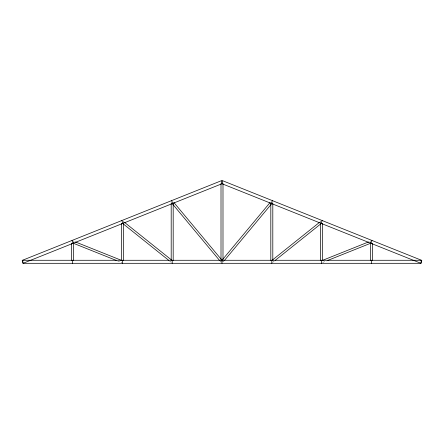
<?xml version="1.0" encoding="UTF-8"?>
<svg xmlns="http://www.w3.org/2000/svg" width="444" height="444" viewBox="0 0 444 444"><rect width="100%" height="100%" fill="white"/><g stroke="black" fill="none" stroke-linecap="round" stroke-linejoin="round"><path stroke-width="0.33" stroke-dasharray="2.22 1.67" d="M223.204 261.904L224.087 260.844M319.913 222.033L320.995 221.168M272.433 262.571L274.597 260.839M369.78 241.458L371.056 240.942M322.627 262.465L326.457 260.928M221.007 261.793L222.993 261.793M72.944 240.942L74.22 241.458M117.543 260.928L122.011 262.72M123.005 221.168L124.087 222.033M169.403 260.839L171.567 262.571M219.913 260.844L221.234 262.432M272.805 202.02L272.805 203.396M171.195 202.02L171.195 203.396"/><path stroke-width="0.67" d="M271.245 203.43L272.372 200.616M321.056 223.354L322.183 220.54M370.868 243.273L371.989 240.465M221.678 260.628L270.163 202.442M224.531 260.317L272.133 203.191M271.728 260.584L319.375 222.466M275.141 260.406L321.7 223.154M322.527 260.356L368.503 241.969M327.739 260.417L371.162 243.051M75.497 241.969L121.473 260.356M72.838 243.051L116.261 260.417M124.625 222.466L172.272 260.584M122.3 223.154L168.859 260.406M173.837 202.442L222.322 260.628M171.867 203.191L219.469 260.317M171.628 200.616L172.755 203.43M121.817 220.54L122.944 223.354M72.011 240.465L73.132 243.273M372.422 243.245L372.422 260.417M371.428 260.278L371.428 263.309M370.435 242.557L370.435 260.417M322.616 223.321L322.616 260.417M321.617 260.278L321.617 263.309M320.624 222.633L320.624 260.417M272.805 203.396L272.805 260.417M271.811 260.278L271.811 263.309M270.812 203.396L270.812 260.417M222.993 183.483L222.993 260.406M222 260.278L222 263.309M221.007 183.483L221.007 260.406M173.188 203.396L173.188 260.417M172.189 260.278L172.189 263.309M171.195 203.396L171.195 260.417M123.377 222.633L123.377 260.417M122.383 260.278L122.383 263.309M121.384 223.321L121.384 260.417M73.565 242.557L73.565 260.417M72.572 260.278L72.572 263.309M71.578 243.245L71.578 260.417M222.561 180.691L221.439 183.505L420.673 263.198L421.8 260.389L222.561 180.691M221.439 180.691L22.2 260.389L23.327 263.198L222.561 183.505L221.439 180.691M421.239 260.278L22.761 260.278L22.761 263.309L421.239 263.309L421.239 260.278"/></g></svg>
